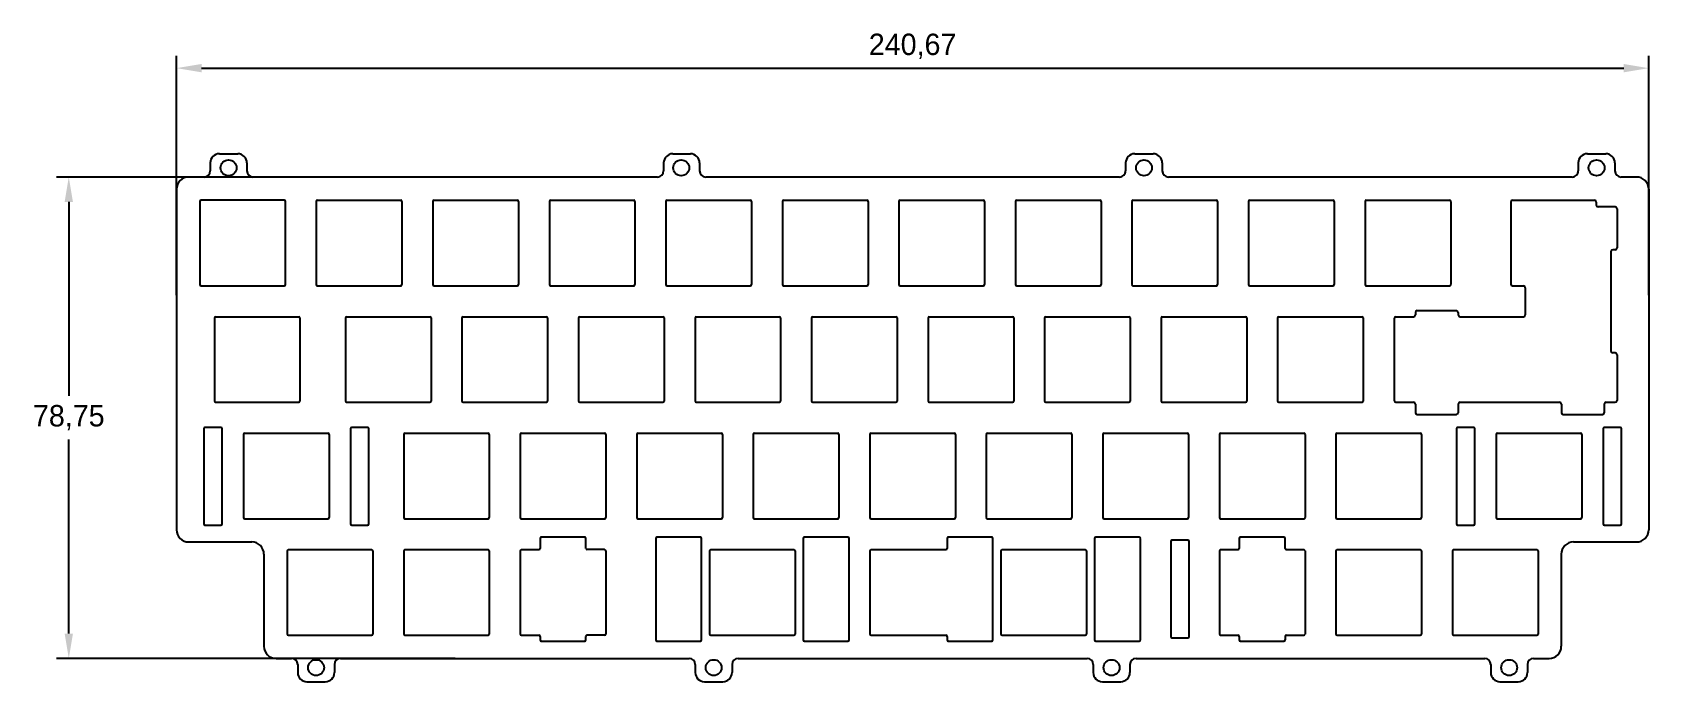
# Model space of a CAD drawing. Header units: millimetres. Extents: x 261 to 525, y -226 to -119.
import ezdxf

# ---------------------------------------------------------------- set-up
doc = ezdxf.new("R2010")
doc.units = ezdxf.units.MM
doc.header["$PDSIZE"] = -1
doc.dimstyles.new('ISO-25', dxfattribs={"dimtxt": 2.5, "dimasz": 2.5, "dimexe": 1.25, "dimexo": 0.625, "dimtad": 1, "dimtxsty": 'Standard', "dimcen": 2.5, "dimadec": 0, "dimazin": 0, "dimtfac": 1, "dimtmove": 0, "dimatfit": 3, "dimfxl": 1, "dimarcsym": 0})

# ---------------------------------------------------------------- blocks, each defined once
blk = doc.blocks.new('*D1')
at = {"color": 0, "lineweight": -2, "transparency": 16777216}
for p, q in [((284.51, -162.51), (284.51, -123.35)), ((525.18, -162.51), (525.18, -123.35)), ((288.59, -125.35), (521.1, -125.35))]:
    blk.add_line(p, q, dxfattribs=at)
at = {"color": 0, "transparency": 16777216}
for points in [[(288.59, -124.67), (288.59, -126.03), (284.51, -125.35)], [(521.1, -124.67), (521.1, -126.03), (525.18, -125.35)]]:
    blk.add_solid(points, dxfattribs=at)
at = {"layer": 'Defpoints', "color": 0, "transparency": 16777216}
for p in [(525.18, -125.35), (284.51, -162.51), (525.18, -162.51)]:
    blk.add_point(p, dxfattribs=at)
at = {"color": 0, "transparency": 16777216, "insert": (404.84, -121.78), "char_height": 3.5, "attachment_point": 5}
blk.add_mtext('240,67', dxfattribs=at)
blk = doc.blocks.new('*D2')
at = {"color": 0, "lineweight": -2, "transparency": 16777216}
for p, q in [((330.08, -143.16), (264.89, -143.16)), ((266.89, -147.24), (266.89, -178.97)), ((266.89, -217.83), (266.89, -186.1)), ((330.08, -221.91), (264.89, -221.91))]:
    blk.add_line(p, q, dxfattribs=at)
at = {"color": 0, "transparency": 16777216}
for points in [[(266.21, -147.24), (267.57, -147.24), (266.89, -143.16)], [(266.21, -217.83), (267.57, -217.83), (266.89, -221.91)]]:
    blk.add_solid(points, dxfattribs=at)
at = {"layer": 'Defpoints', "color": 0, "transparency": 16777216}
for p in [(330.08, -143.16), (266.89, -221.91), (330.08, -221.91)]:
    blk.add_point(p, dxfattribs=at)
at = {"color": 0, "transparency": 16777216, "insert": (266.89, -182.53), "char_height": 3.5, "attachment_point": 5}
blk.add_mtext('78,75', dxfattribs=at)

msp = doc.modelspace()

# ---------------------------------------------------------------- linework, layer by layer
for p, q in [((291.515, -139.358), (294.515, -139.358)), ((365.641, -139.358), (368.515, -139.358)), ((441.165, -139.358), (444.165, -139.358)), ((515.165, -139.358), (518.165, -139.358)), ((290.015, -140.858), (290.015, -142.158)), ((296.015, -140.858), (296.015, -142.158)), ((364.141, -140.858), (364.141, -142.158)), ((370.015, -140.858), (370.015, -142.158)), ((439.665, -140.858), (439.665, -142.158)), ((445.665, -140.858), (445.665, -142.158)), ((513.665, -140.858), (513.665, -142.158)), ((519.665, -140.858), (519.665, -142.158)), ((502.617, -147.258), (502.617, -160.658)), ((502.917, -146.958), (516.317, -146.958)), ((516.617, -147.258), (516.617, -147.745)), ((519.699, -148.045), (516.917, -148.045)), ((519.999, -148.345), (519.999, -154.745)), ((518.999, -155.345), (518.999, -171.621)), ((519.699, -155.045), (519.299, -155.045)), ((502.917, -160.958), (504.699, -160.958)), ((504.999, -161.258), (504.999, -165.708)), ((483.567, -166.308), (483.567, -179.708)), ((483.867, -166.008), (486.736, -166.008)), ((487.036, -165.308), (487.036, -165.708)), ((487.336, -165.008), (493.736, -165.008)), ((494.036, -165.308), (494.036, -165.708)), ((494.336, -166.008), (504.699, -166.008)), ((519.699, -171.921), (519.299, -171.921)), ((519.999, -172.221), (519.999, -179.708)), ((483.867, -180.008), (486.736, -180.008)), ((487.036, -180.308), (487.036, -181.708)), ((487.336, -182.008), (493.736, -182.008)), ((494.036, -180.308), (494.036, -181.708)), ((494.336, -180.008), (510.612, -180.008)), ((510.912, -180.308), (510.912, -181.708)), ((511.212, -182.008), (517.612, -182.008)), ((517.912, -180.308), (517.912, -181.708)), ((518.212, -180.008), (519.699, -180.008)), ((304.315, -222.907), (304.315, -224.207)), ((310.315, -222.907), (310.315, -224.207)), ((369.315, -222.907), (369.315, -224.207)), ((375.315, -222.907), (375.315, -224.207)), ((434.365, -222.907), (434.365, -224.207)), ((440.365, -222.907), (440.365, -224.207)), ((499.365, -222.907), (499.365, -224.207)), ((505.365, -222.907), (505.365, -224.207))]:
    msp.add_line(p, q)
at = {"linetype": 'Continuous'}
for p, q in [((284.505, -145.158), (284.505, -200.857)), ((289.015, -143.158), (286.505, -143.158)), ((363.141, -143.158), (297.015, -143.158)), ((438.665, -143.158), (371.015, -143.158)), ((512.665, -143.158), (446.665, -143.158)), ((523.176, -143.158), (520.665, -143.158)), ((525.176, -145.158), (525.176, -200.857)), ((288.305, -147.158), (288.305, -160.757)), ((302.105, -146.958), (288.505, -146.958)), ((302.305, -160.757), (302.305, -147.158)), ((307.355, -147.158), (307.355, -160.757)), ((307.555, -146.958), (321.155, -146.958)), ((321.355, -147.158), (321.355, -160.757)), ((326.405, -147.158), (326.405, -160.757)), ((326.605, -146.958), (340.205, -146.958)), ((340.405, -147.158), (340.405, -160.757)), ((345.455, -147.158), (345.455, -160.757)), ((345.655, -146.958), (359.255, -146.958)), ((359.455, -147.158), (359.455, -160.757)), ((364.505, -147.158), (364.505, -160.757)), ((364.705, -146.958), (378.305, -146.958)), ((378.505, -147.158), (378.505, -160.757)), ((383.554, -147.158), (383.554, -160.757)), ((383.754, -146.958), (397.353, -146.958)), ((397.553, -147.158), (397.553, -160.757)), ((402.603, -147.158), (402.603, -160.757)), ((402.803, -146.958), (416.403, -146.958)), ((416.603, -147.158), (416.603, -160.757)), ((421.655, -147.158), (421.655, -160.757)), ((421.855, -146.958), (435.455, -146.958)), ((435.655, -147.158), (435.655, -160.757)), ((440.705, -147.158), (440.705, -160.757)), ((440.905, -146.958), (454.505, -146.958)), ((454.705, -147.158), (454.705, -160.757)), ((459.755, -147.158), (459.755, -160.757)), ((459.955, -146.958), (473.555, -146.958)), ((473.755, -147.158), (473.755, -160.757)), ((478.805, -147.158), (478.805, -160.757)), ((479.005, -146.958), (492.605, -146.958)), ((492.805, -147.158), (492.805, -160.757)), ((288.505, -160.957), (302.105, -160.957)), ((307.555, -160.957), (321.155, -160.957)), ((326.605, -160.957), (340.205, -160.957)), ((345.655, -160.957), (359.255, -160.957)), ((364.705, -160.957), (378.305, -160.957)), ((383.754, -160.957), (397.353, -160.957)), ((402.803, -160.957), (416.403, -160.957)), ((421.855, -160.957), (435.455, -160.957)), ((440.905, -160.957), (454.505, -160.957)), ((459.955, -160.957), (473.555, -160.957)), ((479.005, -160.957), (492.605, -160.957)), ((290.686, -166.208), (290.686, -179.807)), ((290.886, -166.008), (304.486, -166.008)), ((304.686, -166.208), (304.686, -179.807)), ((312.118, -166.208), (312.118, -179.807)), ((312.318, -166.008), (325.917, -166.008)), ((326.117, -166.208), (326.117, -179.807)), ((331.168, -166.208), (331.168, -179.807)), ((331.368, -166.008), (344.967, -166.008)), ((345.167, -166.208), (345.167, -179.807)), ((350.218, -166.208), (350.218, -179.807)), ((350.418, -166.008), (364.017, -166.008)), ((364.217, -166.208), (364.217, -179.807)), ((369.268, -166.208), (369.268, -179.807)), ((369.468, -166.008), (383.067, -166.008)), ((383.267, -166.208), (383.267, -179.807)), ((388.317, -166.208), (388.317, -179.807)), ((388.517, -166.008), (402.117, -166.008)), ((402.317, -166.208), (402.317, -179.807)), ((407.367, -166.208), (407.367, -179.807)), ((407.567, -166.008), (421.167, -166.008)), ((421.367, -166.208), (421.367, -179.807)), ((426.417, -166.208), (426.417, -179.807)), ((426.617, -166.008), (440.217, -166.008)), ((440.417, -166.208), (440.417, -179.807)), ((445.467, -166.208), (445.467, -179.807)), ((445.667, -166.008), (459.267, -166.008)), ((459.467, -166.208), (459.467, -179.807)), ((464.517, -166.208), (464.517, -179.807)), ((464.717, -166.008), (478.317, -166.008)), ((478.517, -166.208), (478.517, -179.807)), ((290.886, -180.007), (304.486, -180.007)), ((312.318, -180.007), (325.917, -180.007)), ((331.368, -180.007), (344.967, -180.007)), ((350.418, -180.007), (364.017, -180.007)), ((369.468, -180.007), (383.067, -180.007)), ((388.517, -180.007), (402.117, -180.007)), ((407.567, -180.007), (421.167, -180.007)), ((426.617, -180.007), (440.217, -180.007)), ((445.667, -180.007), (459.267, -180.007)), ((464.717, -180.007), (478.317, -180.007)), ((295.447, -185.258), (295.447, -198.857)), ((295.647, -185.058), (309.247, -185.058)), ((309.447, -185.258), (309.447, -198.857)), ((321.643, -185.258), (321.643, -198.857)), ((321.843, -185.058), (335.442, -185.058)), ((335.642, -185.258), (335.642, -198.857)), ((340.693, -185.258), (340.693, -198.857)), ((340.893, -185.058), (354.492, -185.058)), ((354.692, -185.258), (354.692, -198.857)), ((359.743, -185.258), (359.743, -198.857)), ((359.943, -185.058), (373.542, -185.058)), ((373.742, -185.258), (373.742, -198.857)), ((378.793, -185.258), (378.793, -198.857)), ((378.993, -185.058), (392.592, -185.058)), ((392.792, -185.258), (392.792, -198.857)), ((397.842, -185.258), (397.842, -198.857)), ((398.042, -185.058), (411.642, -185.058)), ((411.842, -185.258), (411.842, -198.857)), ((416.892, -185.258), (416.892, -198.857)), ((417.092, -185.058), (430.692, -185.058)), ((430.892, -185.258), (430.892, -198.857)), ((435.942, -185.258), (435.942, -198.857)), ((436.142, -185.058), (449.742, -185.058)), ((449.942, -185.258), (449.942, -198.857)), ((454.992, -185.258), (454.992, -198.857)), ((455.192, -185.058), (468.792, -185.058)), ((468.992, -185.258), (468.992, -198.857)), ((474.042, -185.258), (474.042, -198.857)), ((474.242, -185.058), (487.842, -185.058)), ((488.042, -185.258), (488.042, -198.857)), ((500.236, -185.258), (500.236, -198.857)), ((500.436, -185.058), (514.036, -185.058)), ((514.236, -185.258), (514.236, -198.857)), ((295.647, -199.057), (309.247, -199.057)), ((321.843, -199.057), (335.442, -199.057)), ((340.893, -199.057), (354.492, -199.057)), ((359.943, -199.057), (373.542, -199.057)), ((378.993, -199.057), (392.592, -199.057)), ((398.042, -199.057), (411.642, -199.057)), ((417.092, -199.057), (430.692, -199.057)), ((436.142, -199.057), (449.742, -199.057)), ((455.192, -199.057), (468.792, -199.057)), ((474.242, -199.057), (487.842, -199.057)), ((500.436, -199.057), (514.036, -199.057)), ((286.505, -202.857), (296.793, -202.857)), ((512.892, -202.857), (523.176, -202.857)), ((298.793, -204.857), (298.793, -219.907)), ((302.593, -204.308), (302.593, -217.907)), ((302.793, -204.108), (316.392, -204.108)), ((316.592, -204.308), (316.592, -217.907)), ((321.643, -204.308), (321.643, -217.907)), ((321.843, -204.108), (335.442, -204.108)), ((335.642, -204.308), (335.642, -217.907)), ((340.693, -204.308), (340.693, -217.907)), ((340.893, -204.108), (343.742, -204.108)), ((354.492, -204.108), (351.642, -204.108)), ((354.692, -204.308), (354.692, -217.907)), ((371.647, -204.308), (371.647, -217.908)), ((371.847, -204.108), (385.447, -204.108)), ((397.842, -204.308), (397.842, -217.907)), ((398.042, -204.108), (410.272, -204.108)), ((419.272, -204.308), (419.272, -217.908)), ((419.472, -204.108), (433.072, -204.108)), ((433.272, -204.308), (433.272, -217.908)), ((454.992, -204.308), (454.992, -217.907)), ((455.192, -204.108), (458.042, -204.108)), ((465.942, -204.108), (468.792, -204.108)), ((468.992, -204.308), (468.992, -217.907)), ((474.042, -204.308), (474.042, -217.907)), ((474.242, -204.108), (487.842, -204.108)), ((488.042, -204.308), (488.042, -217.907)), ((493.092, -204.308), (493.092, -217.907)), ((493.292, -204.108), (506.892, -204.108)), ((507.092, -204.308), (507.092, -217.907)), ((510.892, -204.857), (510.892, -219.907)), ((302.793, -218.107), (316.392, -218.107)), ((321.843, -218.107), (335.442, -218.107)), ((340.893, -218.107), (343.742, -218.107)), ((354.492, -218.107), (351.642, -218.107)), ((398.042, -218.107), (410.272, -218.107)), ((455.192, -218.107), (458.042, -218.107)), ((465.742, -218.307), (465.742, -218.858)), ((465.942, -218.107), (468.792, -218.107)), ((474.242, -218.107), (487.842, -218.107)), ((493.292, -218.107), (506.892, -218.107)), ((300.793, -221.907), (303.315, -221.907)), ((311.315, -221.907), (368.315, -221.907)), ((376.315, -221.907), (433.365, -221.907)), ((441.365, -221.907), (498.365, -221.907)), ((506.365, -221.907), (508.892, -221.907)), ((305.815, -225.707), (308.815, -225.707)), ((370.815, -225.707), (373.815, -225.707)), ((435.865, -225.707), (438.865, -225.707)), ((500.865, -225.707), (503.865, -225.707))]:
    msp.add_line(p, q, dxfattribs=at)
at = {"color": 7, "linetype": 'Continuous', "lineweight": 25}
for p, q in [((288.947, -184.308), (288.947, -199.908)), ((291.747, -184.108), (289.147, -184.108)), ((291.947, -199.908), (291.947, -184.308)), ((312.947, -184.308), (312.947, -199.908)), ((315.747, -184.108), (313.147, -184.108)), ((315.947, -199.908), (315.947, -184.308)), ((493.736, -184.308), (493.736, -199.908)), ((496.536, -184.108), (493.936, -184.108)), ((496.736, -199.908), (496.736, -184.308)), ((517.736, -184.308), (517.736, -199.908)), ((520.536, -184.108), (517.936, -184.108)), ((520.736, -199.908), (520.736, -184.308)), ((289.147, -200.108), (291.747, -200.108)), ((313.147, -200.108), (315.747, -200.108)), ((493.936, -200.108), (496.536, -200.108)), ((517.936, -200.108), (520.536, -200.108)), ((447.032, -202.758), (447.032, -218.358)), ((449.832, -202.558), (447.232, -202.558)), ((450.032, -218.358), (450.032, -202.758)), ((447.232, -218.558), (449.832, -218.558))]:
    msp.add_line(p, q, dxfattribs=at)
at = {"color": 7, "linetype": 'Continuous'}
for p, q in [((343.942, -202.258), (343.942, -203.908)), ((351.242, -202.058), (344.142, -202.058)), ((351.442, -203.908), (351.442, -202.258)), ((362.847, -202.258), (362.847, -218.858)), ((370.147, -202.058), (363.047, -202.058)), ((370.347, -218.858), (370.347, -202.258)), ((386.947, -202.258), (386.947, -218.858)), ((394.247, -202.058), (387.147, -202.058)), ((394.447, -218.858), (394.447, -202.258)), ((410.472, -202.258), (410.472, -203.908)), ((417.772, -202.058), (410.672, -202.058)), ((417.972, -218.858), (417.972, -202.258)), ((434.572, -202.258), (434.572, -218.858)), ((441.872, -202.058), (434.772, -202.058)), ((442.072, -218.858), (442.072, -202.258)), ((458.242, -202.258), (458.242, -203.908)), ((465.542, -202.058), (458.442, -202.058)), ((465.742, -203.908), (465.742, -202.258)), ((385.647, -204.308), (385.647, -217.908)), ((343.942, -218.307), (343.942, -218.858)), ((344.142, -219.058), (351.242, -219.058)), ((351.442, -218.858), (351.442, -218.307)), ((363.047, -219.058), (370.147, -219.058)), ((371.847, -218.108), (385.447, -218.108)), ((387.147, -219.058), (394.247, -219.058)), ((410.472, -218.307), (410.472, -218.858)), ((410.672, -219.058), (417.772, -219.058)), ((419.472, -218.108), (433.072, -218.108)), ((434.772, -219.058), (441.872, -219.058)), ((458.242, -218.307), (458.242, -218.858)), ((458.442, -219.058), (465.542, -219.058))]:
    msp.add_line(p, q, dxfattribs=at)
for centre in [(293.015, -141.658), (367.015, -141.658), (442.665, -141.658), (516.665, -141.658), (307.315, -223.408), (372.315, -223.408), (437.365, -223.408), (502.365, -223.408)]:
    msp.add_circle(centre, 1.3)
for centre, radius, start, end in [((291.515, -140.858), 1.5, 90, 180), ((294.515, -140.858), 1.5, 0, 90), ((365.641, -140.858), 1.5, 90, 180), ((368.515, -140.858), 1.5, 0, 90), ((441.165, -140.858), 1.5, 90, 180), ((444.165, -140.858), 1.5, 0, 90), ((515.165, -140.858), 1.5, 90, 180), ((518.165, -140.858), 1.5, 0, 90), ((289.015, -142.158), 1, 270, 0), ((297.015, -142.158), 1, 180, 270), ((363.141, -142.158), 1, 270, 0), ((371.015, -142.158), 1, 180, 269.99992), ((438.665, -142.158), 1, 269.99992, 0), ((446.665, -142.158), 1, 180, 269.99991), ((512.665, -142.158), 1, 269.99991, 0), ((520.665, -142.158), 1, 180, 269.99633), ((502.917, -147.258), 0.3, 90, 180), ((516.317, -147.258), 0.3, 0, 90), ((519.699, -148.345), 0.3, 0, 90), ((519.699, -154.745), 0.3, 270, 0), ((502.917, -160.658), 0.3, 180, 270), ((483.867, -166.308), 0.3, 90, 180), ((487.336, -165.308), 0.3, 90, 180), ((493.736, -165.308), 0.3, 0, 90), ((519.699, -172.221), 0.3, 0, 90), ((483.867, -179.708), 0.3, 180, 270), ((487.336, -181.708), 0.3, 180, 270), ((493.736, -181.708), 0.3, 270, 0), ((511.212, -181.708), 0.3, 180, 270), ((517.612, -181.708), 0.3, 270, 0), ((519.699, -179.708), 0.3, 270, 0), ((303.315, -222.907), 1, 0, 90), ((311.315, -222.907), 1, 90, 180), ((368.315, -222.907), 1, 0, 90), ((376.315, -222.907), 1, 90, 180), ((433.365, -222.907), 1, 0, 90), ((441.365, -222.907), 1, 90, 180), ((498.365, -222.907), 1, 0, 90), ((506.365, -222.907), 1, 90, 180), ((305.815, -224.207), 1.5, 180, 270), ((308.815, -224.207), 1.5, 270, 0), ((370.815, -224.207), 1.5, 180, 270), ((373.815, -224.207), 1.5, 270, 0), ((435.865, -224.207), 1.5, 180, 270), ((438.865, -224.207), 1.5, 270, 0), ((500.865, -224.207), 1.5, 180, 270), ((503.865, -224.207), 1.5, 270, 0)]:
    msp.add_arc(centre, radius, start, end)
at = {"linetype": 'Continuous'}
for centre, radius, start, end in [((286.505, -145.158), 2, 90, 180), ((523.176, -145.158), 2, 0, 90), ((288.505, -147.158), 0.2, 90, 180), ((302.105, -147.158), 0.2, 360, 90), ((307.555, -147.158), 0.2, 90, 180), ((321.155, -147.158), 0.2, 360, 90), ((326.605, -147.158), 0.2, 90, 180), ((340.205, -147.158), 0.2, 360, 90), ((345.655, -147.158), 0.2, 90, 180), ((359.255, -147.158), 0.2, 360, 90), ((364.705, -147.158), 0.2, 90, 180), ((378.305, -147.158), 0.2, 360, 90), ((383.754, -147.158), 0.2, 90, 180), ((397.353, -147.158), 0.2, 360, 90), ((402.803, -147.158), 0.2, 90, 180), ((416.403, -147.158), 0.2, 360, 90), ((421.855, -147.158), 0.2, 90, 180), ((435.455, -147.158), 0.2, 360, 90), ((440.905, -147.158), 0.2, 90, 180), ((454.505, -147.158), 0.2, 360, 90), ((459.955, -147.158), 0.2, 90, 180), ((473.555, -147.158), 0.2, 360, 90), ((479.005, -147.158), 0.2, 90, 180), ((492.605, -147.158), 0.2, 360, 90), ((516.917, -147.745), 0.3, 180, 270), ((519.299, -155.345), 0.3, 90, 180), ((288.505, -160.757), 0.2, 180, 270), ((302.105, -160.757), 0.2, 270, 0), ((307.555, -160.757), 0.2, 180, 270), ((321.155, -160.757), 0.2, 270, 0), ((326.605, -160.757), 0.2, 180, 270), ((340.205, -160.757), 0.2, 270, 0), ((345.655, -160.757), 0.2, 180, 270), ((359.255, -160.757), 0.2, 270, 0), ((364.705, -160.757), 0.2, 180, 270), ((378.305, -160.757), 0.2, 270, 0), ((383.754, -160.757), 0.2, 180, 270), ((397.353, -160.757), 0.2, 270, 0), ((402.803, -160.757), 0.2, 180, 270), ((416.403, -160.757), 0.2, 270, 0), ((421.855, -160.757), 0.2, 180, 270), ((435.455, -160.757), 0.2, 270, 0), ((440.905, -160.757), 0.2, 180, 270), ((454.505, -160.757), 0.2, 270, 0), ((459.955, -160.757), 0.2, 180, 270), ((473.555, -160.757), 0.2, 270, 0), ((479.005, -160.757), 0.2, 180, 270), ((492.605, -160.757), 0.2, 270, 0), ((504.699, -161.258), 0.3, 0, 90), ((290.886, -166.208), 0.2, 90, 180), ((304.486, -166.208), 0.2, 360, 90), ((312.318, -166.208), 0.2, 90, 180), ((325.917, -166.208), 0.2, 360, 90), ((331.368, -166.208), 0.2, 90, 180), ((344.967, -166.208), 0.2, 360, 90), ((350.418, -166.208), 0.2, 90, 180), ((364.017, -166.208), 0.2, 360, 90), ((369.468, -166.208), 0.2, 90, 180), ((383.067, -166.208), 0.2, 360, 90), ((388.517, -166.208), 0.2, 90, 180), ((402.117, -166.208), 0.2, 360, 90), ((407.567, -166.208), 0.2, 90, 180), ((421.167, -166.208), 0.2, 360, 90), ((426.617, -166.208), 0.2, 90, 180), ((440.217, -166.208), 0.2, 360, 90), ((445.667, -166.208), 0.2, 90, 180), ((459.267, -166.208), 0.2, 360, 90), ((464.717, -166.208), 0.2, 90, 180), ((478.317, -166.208), 0.2, 360, 90), ((486.736, -165.708), 0.3, 270, 0), ((494.336, -165.708), 0.3, 180, 270), ((504.699, -165.708), 0.3, 270, 0), ((519.299, -171.621), 0.3, 180, 270), ((290.886, -179.807), 0.2, 180, 270), ((304.486, -179.807), 0.2, 270, 0), ((312.318, -179.807), 0.2, 180, 270), ((325.917, -179.807), 0.2, 270, 0), ((331.368, -179.807), 0.2, 180, 270), ((344.967, -179.807), 0.2, 270, 0), ((350.418, -179.807), 0.2, 180, 270), ((364.017, -179.807), 0.2, 270, 0), ((369.468, -179.807), 0.2, 180, 270), ((383.067, -179.807), 0.2, 270, 0), ((388.517, -179.807), 0.2, 180, 270), ((402.117, -179.807), 0.2, 270, 0), ((407.567, -179.807), 0.2, 180, 270), ((421.167, -179.807), 0.2, 270, 0), ((426.617, -179.807), 0.2, 180, 270), ((440.217, -179.807), 0.2, 270, 0), ((445.667, -179.807), 0.2, 180, 270), ((459.267, -179.807), 0.2, 270, 0), ((464.717, -179.807), 0.2, 180, 270), ((478.317, -179.807), 0.2, 270, 0), ((486.736, -180.308), 0.3, 0, 90), ((494.336, -180.308), 0.3, 90, 180), ((510.612, -180.308), 0.3, 360, 90), ((518.212, -180.308), 0.3, 90, 180), ((295.647, -185.258), 0.2, 90, 180), ((309.247, -185.258), 0.2, 360, 90), ((321.843, -185.258), 0.2, 90, 180), ((335.442, -185.258), 0.2, 360, 90), ((340.893, -185.258), 0.2, 90, 180), ((354.492, -185.258), 0.2, 360, 90), ((359.943, -185.258), 0.2, 90, 180), ((373.542, -185.258), 0.2, 360, 90), ((378.993, -185.258), 0.2, 90, 180), ((392.592, -185.258), 0.2, 360, 90), ((398.042, -185.258), 0.2, 90, 180), ((411.642, -185.258), 0.2, 360, 90), ((417.092, -185.258), 0.2, 90, 180), ((430.692, -185.258), 0.2, 360, 90), ((436.142, -185.258), 0.2, 90, 180), ((449.742, -185.258), 0.2, 360, 90), ((455.192, -185.258), 0.2, 90, 180), ((468.792, -185.258), 0.2, 360, 90), ((474.242, -185.258), 0.2, 90, 180), ((487.842, -185.258), 0.2, 360, 90), ((500.436, -185.258), 0.2, 90, 180), ((514.036, -185.258), 0.2, 360, 90), ((295.647, -198.857), 0.2, 180, 270), ((309.247, -198.857), 0.2, 270, 0), ((321.843, -198.857), 0.2, 180, 270), ((335.442, -198.857), 0.2, 270, 0), ((340.893, -198.857), 0.2, 180, 270), ((354.492, -198.857), 0.2, 270, 0), ((359.943, -198.857), 0.2, 180, 270), ((373.542, -198.857), 0.2, 270, 0), ((378.993, -198.857), 0.2, 180, 270), ((392.592, -198.857), 0.2, 270, 0), ((398.042, -198.857), 0.2, 180, 270), ((411.642, -198.857), 0.2, 270, 0), ((417.092, -198.857), 0.2, 180, 270), ((430.692, -198.857), 0.2, 270, 0), ((436.142, -198.857), 0.2, 180, 270), ((449.742, -198.857), 0.2, 270, 0), ((455.192, -198.857), 0.2, 180, 270), ((468.792, -198.857), 0.2, 270, 0), ((474.242, -198.857), 0.2, 180, 270), ((487.842, -198.857), 0.2, 270, 0), ((500.436, -198.857), 0.2, 180, 270), ((514.036, -198.857), 0.2, 270, 0), ((286.505, -200.857), 2, 180, 270), ((296.793, -204.857), 2, 0, 90), ((512.892, -204.857), 2, 90, 180), ((523.176, -200.857), 2, 270, 0), ((302.793, -204.308), 0.2, 90, 180), ((316.392, -204.308), 0.2, 360, 90), ((321.843, -204.308), 0.2, 90, 180), ((335.442, -204.308), 0.2, 360, 90), ((340.893, -204.308), 0.2, 90, 180), ((343.742, -203.908), 0.2, 270, 0), ((351.642, -203.908), 0.2, 180, 270), ((354.492, -204.308), 0.2, 360, 90), ((398.042, -204.308), 0.2, 90, 180), ((410.272, -203.908), 0.2, 270, 360), ((455.192, -204.308), 0.2, 90, 180), ((458.042, -203.908), 0.2, 270, 0), ((465.942, -203.908), 0.2, 180, 270), ((468.792, -204.308), 0.2, 360, 90), ((474.242, -204.308), 0.2, 90, 180), ((487.842, -204.308), 0.2, 360, 90), ((493.292, -204.308), 0.2, 90, 180), ((506.892, -204.308), 0.2, 360, 90), ((302.793, -217.907), 0.2, 180, 270), ((316.392, -217.907), 0.2, 270, 0), ((321.843, -217.907), 0.2, 180, 270), ((335.442, -217.907), 0.2, 270, 0), ((340.893, -217.907), 0.2, 180, 270), ((343.742, -218.307), 0.2, 360, 90), ((351.642, -218.307), 0.2, 90, 180), ((354.492, -217.907), 0.2, 270, 0), ((398.042, -217.907), 0.2, 180, 270), ((410.272, -218.307), 0.2, 0, 90), ((455.192, -217.907), 0.2, 180, 270), ((458.042, -218.307), 0.2, 360, 90), ((465.942, -218.307), 0.2, 90, 180), ((468.792, -217.907), 0.2, 270, 0), ((474.242, -217.907), 0.2, 180, 270), ((487.842, -217.907), 0.2, 270, 0), ((493.292, -217.907), 0.2, 180, 270), ((506.892, -217.907), 0.2, 270, 0), ((300.793, -219.907), 2, 180, 270), ((508.892, -219.907), 2, 270, 0)]:
    msp.add_arc(centre, radius, start, end, dxfattribs=at)
at = {"color": 7, "linetype": 'Continuous', "lineweight": 25}
for centre, start, end in [((289.147, -184.308), 90, 180), ((291.747, -184.308), 360, 90), ((313.147, -184.308), 90, 180), ((315.747, -184.308), 360, 90), ((493.936, -184.308), 90, 180), ((496.536, -184.308), 360, 90), ((517.936, -184.308), 90, 180), ((520.536, -184.308), 360, 90), ((289.147, -199.908), 180, 270), ((291.747, -199.908), 270, 360), ((313.147, -199.908), 180, 270), ((315.747, -199.908), 270, 360), ((493.936, -199.908), 180, 270), ((496.536, -199.908), 270, 360), ((517.936, -199.908), 180, 270), ((520.536, -199.908), 270, 360), ((447.232, -202.758), 90, 180), ((449.832, -202.758), 360, 90), ((447.232, -218.358), 180, 270), ((449.832, -218.358), 270, 360)]:
    msp.add_arc(centre, 0.2, start, end, dxfattribs=at)
at = {"color": 7, "linetype": 'Continuous'}
for centre, start, end in [((344.142, -202.258), 90, 180), ((351.242, -202.258), 0, 90), ((363.047, -202.258), 90, 180), ((370.147, -202.258), 0, 90), ((387.147, -202.258), 90, 180), ((394.247, -202.258), 360, 90), ((410.672, -202.258), 90, 180), ((417.772, -202.258), 0, 90), ((434.772, -202.258), 90, 180), ((441.872, -202.258), 360, 90), ((458.442, -202.258), 90, 180), ((465.542, -202.258), 0, 90), ((371.847, -204.308), 90, 180), ((385.447, -204.308), 360, 90), ((419.472, -204.308), 90, 180), ((433.072, -204.308), 360, 90), ((344.142, -218.858), 180, 270), ((351.242, -218.858), 270, 360), ((363.047, -218.858), 180, 270), ((370.147, -218.858), 270, 360), ((371.847, -217.908), 180, 270), ((385.447, -217.908), 270, 0), ((387.147, -218.858), 180, 270), ((394.247, -218.858), 270, 360), ((410.672, -218.858), 180, 270), ((417.772, -218.858), 270, 360), ((419.472, -217.908), 180, 270), ((433.072, -217.908), 270, 0), ((434.772, -218.858), 180, 270), ((441.872, -218.858), 270, 360), ((458.442, -218.858), 180, 270), ((465.542, -218.858), 270, 360)]:
    msp.add_arc(centre, 0.2, start, end, dxfattribs=at)

# ---------------------------------------------------------------- dimensions: what is measured, and where the dimension line sits
dim = msp.add_linear_dim(base=(525.176, -125.349), p1=(284.505, -162.512), p2=(525.176, -162.512), dimstyle='ISO-25', override={"dimtxt": 3.5, "dimasz": 4.08, "dimexe": 2, "dimexo": 0, "dimgap": 1.524, "dimtih": 1, "dimtoh": 1, "dimzin": 0, "dimadec": 2, "dimtzin": 0})
dim.commit()
dim.dimension.update_dxf_attribs({"geometry": '*D1', "text_midpoint": (404.84, -121.784)})
dim = msp.add_linear_dim(base=(266.893, -221.907), p1=(330.078, -143.158), p2=(330.078, -221.907), angle=90, dimstyle='ISO-25', override={"dimtxt": 3.5, "dimasz": 4.08, "dimexe": 2, "dimexo": 0, "dimgap": 1.524, "dimtih": 1, "dimtoh": 1, "dimzin": 0, "dimadec": 2, "dimtzin": 0})
dim.commit()
dim.dimension.update_dxf_attribs({"geometry": '*D2', "text_midpoint": (266.893, -182.533)})

doc.saveas('drawing.dxf')
